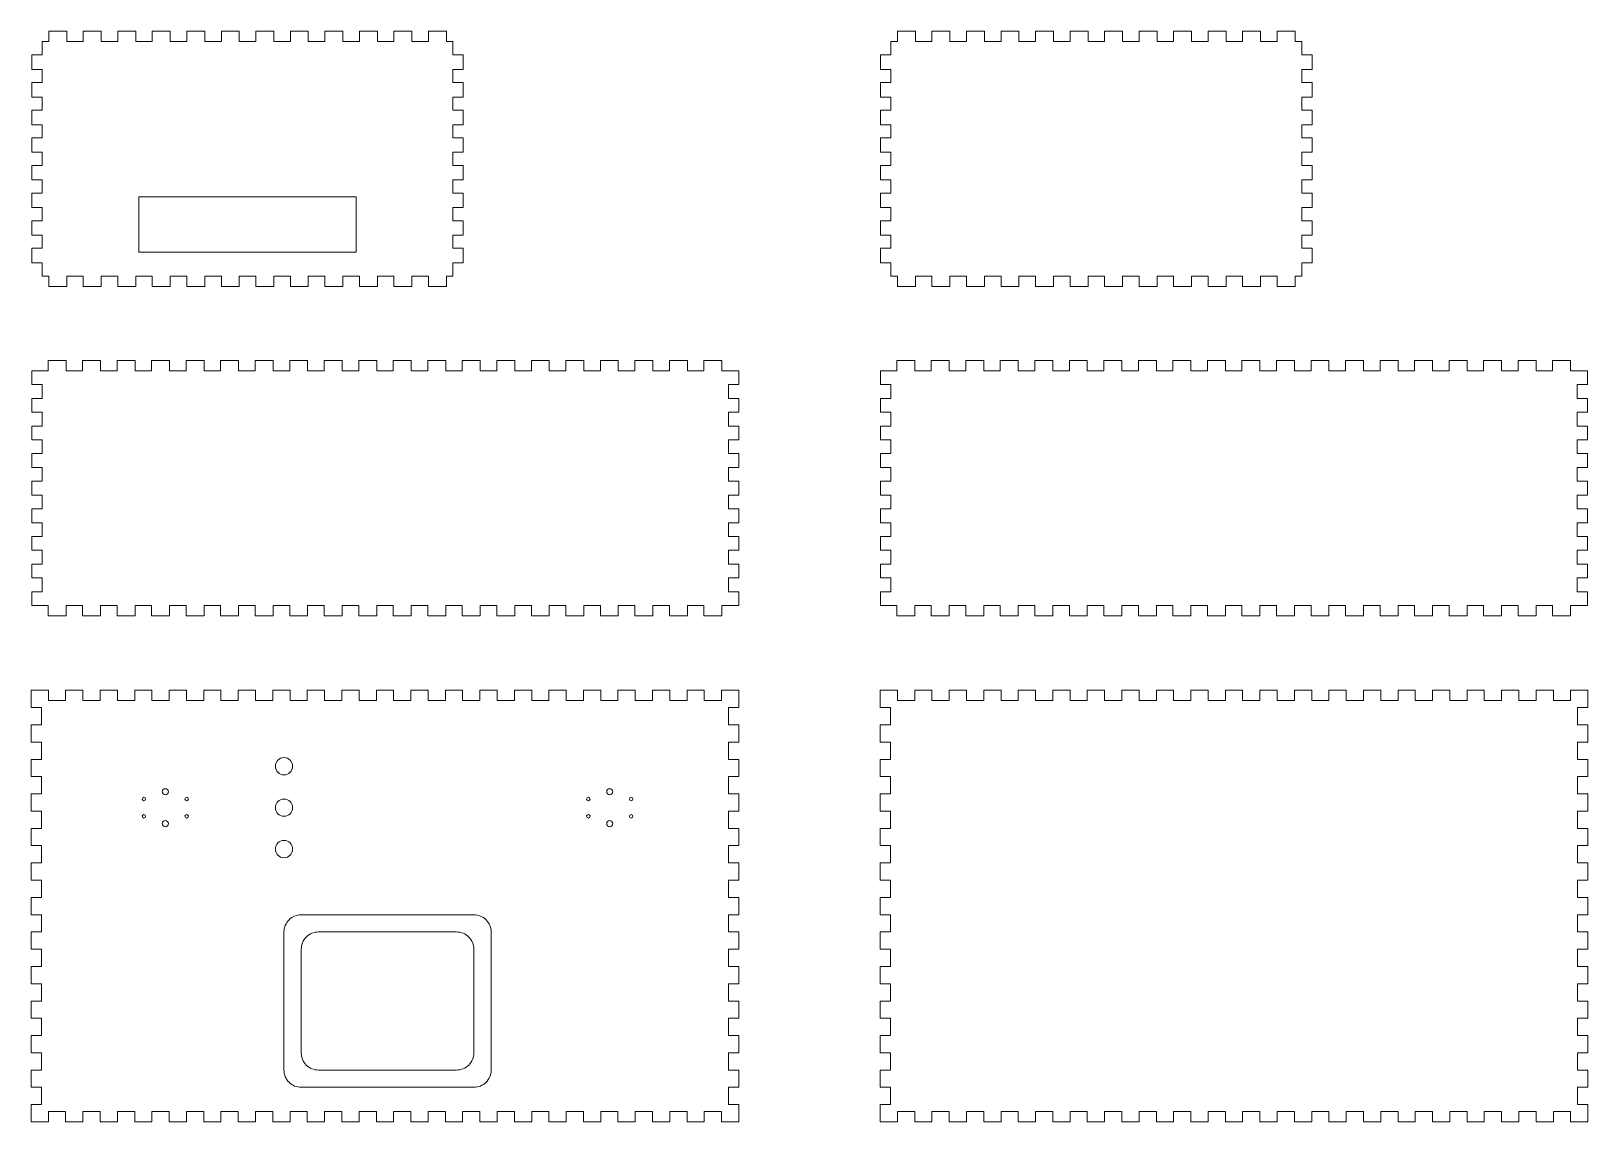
# Model space of a CAD drawing. Header units: millimetres. Extents: x 10 to 461, y 19 to 335.
import ezdxf

# ---------------------------------------------------------------- set-up
doc = ezdxf.new("R2010")
doc.units = ezdxf.units.MM
doc.header["$MEASUREMENT"] = 0
doc.layers.get('0').update_dxf_attribs({"linetype": 'CONTINUOUS', "lineweight": 0})

msp = doc.modelspace()

# ---------------------------------------------------------------- linework, layer by layer
for p, q in [((15.1, 331.67), (15.1, 334.67)), ((15.1, 334.67), (20.3, 334.67)), ((20.3, 334.67), (20.3, 331.67)), ((25.1, 331.67), (25.1, 334.67)), ((25.1, 334.67), (30.3, 334.67)), ((30.3, 334.67), (30.3, 331.67)), ((35.1, 331.67), (35.1, 334.67)), ((35.1, 334.67), (40.3, 334.67)), ((40.3, 334.67), (40.3, 331.67)), ((45.1, 331.67), (45.1, 334.67)), ((45.1, 334.67), (50.3, 334.67)), ((50.3, 334.67), (50.3, 331.67)), ((55.1, 331.67), (55.1, 334.67)), ((55.1, 334.67), (60.3, 334.67)), ((60.3, 334.67), (60.3, 331.67)), ((65.1, 331.67), (65.1, 334.67)), ((65.1, 334.67), (70.3, 334.67)), ((70.3, 334.67), (70.3, 331.67)), ((75.1, 331.67), (75.1, 334.67)), ((75.1, 334.67), (80.3, 334.67)), ((80.3, 334.67), (80.3, 331.67)), ((85.1, 331.67), (85.1, 334.67)), ((85.1, 334.67), (90.3, 334.67)), ((90.3, 334.67), (90.3, 331.67)), ((95.1, 331.67), (95.1, 334.67)), ((95.1, 334.67), (100.3, 334.67)), ((100.3, 334.67), (100.3, 331.67)), ((105.1, 331.67), (105.1, 334.67)), ((105.1, 334.67), (110.3, 334.67)), ((110.3, 334.67), (110.3, 331.67)), ((115.1, 331.67), (115.1, 334.67)), ((115.1, 334.67), (120.3, 334.67)), ((120.3, 334.67), (120.3, 331.67)), ((125.1, 331.67), (125.1, 334.67)), ((125.1, 334.67), (130.3, 334.67)), ((130.3, 331.67), (130.3, 334.67)), ((260.96, 334.67), (266.16, 334.67)), ((260.96, 331.67), (260.96, 334.67)), ((266.16, 334.67), (266.16, 331.67)), ((270.96, 331.67), (270.96, 334.67)), ((270.96, 334.67), (276.16, 334.67)), ((276.16, 334.67), (276.16, 331.67)), ((280.96, 331.67), (280.96, 334.67)), ((280.96, 334.67), (286.16, 334.67)), ((286.16, 334.67), (286.16, 331.67)), ((290.96, 331.67), (290.96, 334.67)), ((290.96, 334.67), (296.16, 334.67)), ((296.16, 334.67), (296.16, 331.67)), ((300.96, 331.67), (300.96, 334.67)), ((300.96, 334.67), (306.16, 334.67)), ((306.16, 334.67), (306.16, 331.67)), ((310.96, 331.67), (310.96, 334.67)), ((310.96, 334.67), (316.16, 334.67)), ((316.16, 334.67), (316.16, 331.67)), ((320.96, 331.67), (320.96, 334.67)), ((320.96, 334.67), (326.16, 334.67)), ((326.16, 334.67), (326.16, 331.67)), ((330.96, 331.67), (330.96, 334.67)), ((330.96, 334.67), (336.16, 334.67)), ((336.16, 334.67), (336.16, 331.67)), ((340.96, 331.67), (340.96, 334.67)), ((340.96, 334.67), (346.16, 334.67)), ((346.16, 334.67), (346.16, 331.67)), ((350.96, 331.67), (350.96, 334.67)), ((350.96, 334.67), (356.16, 334.67)), ((356.16, 334.67), (356.16, 331.67)), ((360.96, 331.67), (360.96, 334.67)), ((360.96, 334.67), (366.16, 334.67)), ((366.16, 334.67), (366.16, 331.67)), ((370.96, 331.67), (370.96, 334.67)), ((370.96, 334.67), (376.16, 334.67)), ((376.16, 334.67), (376.16, 331.67)), ((13.2, 327.77), (13.2, 331.67)), ((13.2, 331.67), (15.1, 331.67)), ((20.3, 331.67), (25.1, 331.67)), ((30.3, 331.67), (35.1, 331.67)), ((40.3, 331.67), (45.1, 331.67)), ((50.3, 331.67), (55.1, 331.67)), ((60.3, 331.67), (65.1, 331.67)), ((70.3, 331.67), (75.1, 331.67)), ((80.3, 331.67), (85.1, 331.67)), ((90.3, 331.67), (95.1, 331.67)), ((100.3, 331.67), (105.1, 331.67)), ((110.3, 331.67), (115.1, 331.67)), ((120.3, 331.67), (125.1, 331.67)), ((132.2, 331.67), (130.3, 331.67)), ((132.2, 327.77), (132.2, 331.67)), ((259.06, 327.77), (259.06, 331.67)), ((259.06, 331.67), (260.96, 331.67)), ((266.16, 331.67), (270.96, 331.67)), ((276.16, 331.67), (280.96, 331.67)), ((286.16, 331.67), (290.96, 331.67)), ((296.16, 331.67), (300.96, 331.67)), ((306.16, 331.67), (310.96, 331.67)), ((316.16, 331.67), (320.96, 331.67)), ((326.16, 331.67), (330.96, 331.67)), ((336.16, 331.67), (340.96, 331.67)), ((346.16, 331.67), (350.96, 331.67)), ((356.16, 331.67), (360.96, 331.67)), ((366.16, 331.67), (370.96, 331.67)), ((378.06, 331.67), (376.16, 331.67)), ((378.06, 327.77), (378.06, 331.67)), ((10.2, 323.57), (10.2, 327.77)), ((10.2, 327.77), (13.2, 327.77)), ((135.2, 327.77), (132.2, 327.77)), ((135.2, 323.57), (135.2, 327.77)), ((256.06, 323.57), (256.06, 327.77)), ((256.06, 327.77), (259.06, 327.77)), ((381.06, 327.77), (378.06, 327.77)), ((381.06, 323.57), (381.06, 327.77)), ((13.2, 323.57), (10.2, 323.57)), ((13.2, 319.77), (13.2, 323.57)), ((132.2, 319.77), (132.2, 323.57)), ((132.2, 323.57), (135.2, 323.57)), ((256.06, 323.57), (259.06, 323.57)), ((259.06, 323.57), (259.06, 319.77)), ((381.06, 323.57), (378.06, 323.57)), ((378.06, 323.57), (378.06, 319.77)), ((10.2, 315.57), (10.2, 319.77)), ((10.2, 319.77), (13.2, 319.77)), ((135.2, 319.77), (132.2, 319.77)), ((135.2, 315.57), (135.2, 319.77)), ((259.06, 319.77), (256.06, 319.77)), ((256.06, 319.77), (256.06, 315.57)), ((378.06, 319.77), (381.06, 319.77)), ((381.06, 319.77), (381.06, 315.57)), ((13.2, 315.57), (10.2, 315.57)), ((10.2, 307.57), (10.2, 311.77)), ((10.2, 311.77), (13.2, 311.77)), ((13.2, 311.77), (13.2, 315.57)), ((132.2, 311.77), (132.2, 315.57)), ((132.2, 315.57), (135.2, 315.57)), ((135.2, 311.77), (132.2, 311.77)), ((135.2, 307.57), (135.2, 311.77)), ((256.06, 315.57), (259.06, 315.57)), ((259.06, 311.77), (256.06, 311.77)), ((256.06, 311.77), (256.06, 307.57)), ((259.06, 315.57), (259.06, 311.77)), ((381.06, 315.57), (378.06, 315.57)), ((378.06, 315.57), (378.06, 311.77)), ((378.06, 311.77), (381.06, 311.77)), ((381.06, 311.77), (381.06, 307.57)), ((13.2, 307.57), (10.2, 307.57)), ((13.2, 303.77), (13.2, 307.57)), ((132.2, 303.77), (132.2, 307.57)), ((132.2, 307.57), (135.2, 307.57)), ((256.06, 307.57), (259.06, 307.57)), ((259.06, 307.57), (259.06, 303.77)), ((381.06, 307.57), (378.06, 307.57)), ((378.06, 307.57), (378.06, 303.77)), ((10.2, 299.57), (10.2, 303.77)), ((10.2, 303.77), (13.2, 303.77)), ((135.2, 303.77), (132.2, 303.77)), ((135.2, 299.57), (135.2, 303.77)), ((259.06, 303.77), (256.06, 303.77)), ((256.06, 303.77), (256.06, 299.57)), ((378.06, 303.77), (381.06, 303.77)), ((381.06, 303.77), (381.06, 299.57)), ((13.2, 299.57), (10.2, 299.57)), ((13.2, 295.77), (13.2, 299.57)), ((132.2, 295.77), (132.2, 299.57)), ((132.2, 299.57), (135.2, 299.57)), ((256.06, 299.57), (259.06, 299.57)), ((259.06, 299.57), (259.06, 295.77)), ((381.06, 299.57), (378.06, 299.57)), ((378.06, 299.57), (378.06, 295.77)), ((10.2, 291.57), (10.2, 295.77)), ((10.2, 295.77), (13.2, 295.77)), ((135.2, 295.77), (132.2, 295.77)), ((135.2, 291.57), (135.2, 295.77)), ((259.06, 295.77), (256.06, 295.77)), ((256.06, 295.77), (256.06, 291.57)), ((378.06, 295.77), (381.06, 295.77)), ((381.06, 295.77), (381.06, 291.57)), ((13.2, 291.57), (10.2, 291.57)), ((13.2, 287.77), (13.2, 291.57)), ((132.2, 287.77), (132.2, 291.57)), ((132.2, 291.57), (135.2, 291.57)), ((256.06, 291.57), (259.06, 291.57)), ((259.06, 291.57), (259.06, 287.77)), ((381.06, 291.57), (378.06, 291.57)), ((378.06, 291.57), (378.06, 287.77)), ((10.2, 283.57), (10.2, 287.77)), ((10.2, 287.77), (13.2, 287.77)), ((135.2, 287.77), (132.2, 287.77)), ((135.2, 283.57), (135.2, 287.77)), ((259.06, 287.77), (256.06, 287.77)), ((256.06, 287.77), (256.06, 283.57)), ((378.06, 287.77), (381.06, 287.77)), ((381.06, 287.77), (381.06, 283.57)), ((13.2, 283.57), (10.2, 283.57)), ((10.2, 275.57), (10.2, 279.77)), ((10.2, 279.77), (13.2, 279.77)), ((13.2, 279.77), (13.2, 283.57)), ((132.2, 279.77), (132.2, 283.57)), ((132.2, 283.57), (135.2, 283.57)), ((135.2, 279.77), (132.2, 279.77)), ((135.2, 275.57), (135.2, 279.77)), ((256.06, 283.57), (259.06, 283.57)), ((259.06, 279.77), (256.06, 279.77)), ((256.06, 279.77), (256.06, 275.57)), ((259.06, 283.57), (259.06, 279.77)), ((381.06, 283.57), (378.06, 283.57)), ((378.06, 283.57), (378.06, 279.77)), ((378.06, 279.77), (381.06, 279.77)), ((381.06, 279.77), (381.06, 275.57)), ((13.2, 275.57), (10.2, 275.57)), ((13.2, 271.77), (13.2, 275.57)), ((132.2, 271.77), (132.2, 275.57)), ((132.2, 275.57), (135.2, 275.57)), ((256.06, 275.57), (259.06, 275.57)), ((259.06, 275.57), (259.06, 271.77)), ((381.06, 275.57), (378.06, 275.57)), ((378.06, 275.57), (378.06, 271.77)), ((10.2, 271.77), (13.2, 271.77)), ((10.2, 271.77), (10.2, 267.57)), ((135.2, 271.77), (132.2, 271.77)), ((135.2, 271.77), (135.2, 267.57)), ((259.06, 271.77), (256.06, 271.77)), ((256.06, 271.77), (256.06, 267.57)), ((378.06, 271.77), (381.06, 271.77)), ((381.06, 271.77), (381.06, 267.57)), ((10.2, 267.57), (13.2, 267.57)), ((13.2, 267.57), (13.2, 263.67)), ((135.2, 267.57), (132.2, 267.57)), ((132.2, 267.57), (132.2, 263.67)), ((256.06, 267.57), (259.06, 267.57)), ((259.06, 267.57), (259.06, 263.67)), ((381.06, 267.57), (378.06, 267.57)), ((378.06, 267.57), (378.06, 263.67)), ((13.2, 263.67), (15.1, 263.67)), ((15.1, 260.67), (15.1, 263.67)), ((25.1, 263.67), (20.3, 263.67)), ((20.3, 263.67), (20.3, 260.67)), ((25.1, 260.67), (25.1, 263.67)), ((35.1, 263.67), (30.3, 263.67)), ((30.3, 263.67), (30.3, 260.67)), ((35.1, 260.67), (35.1, 263.67)), ((45.1, 263.67), (40.3, 263.67)), ((40.3, 263.67), (40.3, 260.67)), ((45.1, 260.67), (45.1, 263.67)), ((55.1, 263.67), (50.3, 263.67)), ((50.3, 263.67), (50.3, 260.67)), ((55.1, 260.67), (55.1, 263.67)), ((65.1, 263.67), (60.3, 263.67)), ((60.3, 263.67), (60.3, 260.67)), ((65.1, 260.67), (65.1, 263.67)), ((75.1, 263.67), (70.3, 263.67)), ((70.3, 263.67), (70.3, 260.67)), ((75.1, 260.67), (75.1, 263.67)), ((85.1, 263.67), (80.3, 263.67)), ((80.3, 263.67), (80.3, 260.67)), ((85.1, 260.67), (85.1, 263.67)), ((95.1, 263.67), (90.3, 263.67)), ((90.3, 263.67), (90.3, 260.67)), ((95.1, 260.67), (95.1, 263.67)), ((105.1, 263.67), (100.3, 263.67)), ((100.3, 263.67), (100.3, 260.67)), ((105.1, 260.67), (105.1, 263.67)), ((115.1, 263.67), (110.3, 263.67)), ((110.3, 263.67), (110.3, 260.67)), ((115.1, 260.67), (115.1, 263.67)), ((125.1, 263.67), (120.3, 263.67)), ((120.3, 263.67), (120.3, 260.67)), ((125.1, 260.67), (125.1, 263.67)), ((132.2, 263.67), (130.3, 263.67)), ((130.3, 263.67), (130.3, 260.67)), ((259.06, 263.67), (260.96, 263.67)), ((260.96, 263.67), (260.96, 260.67)), ((270.96, 263.67), (266.16, 263.67)), ((266.16, 263.67), (266.16, 260.67)), ((270.96, 260.67), (270.96, 263.67)), ((280.96, 263.67), (276.16, 263.67)), ((276.16, 263.67), (276.16, 260.67)), ((280.96, 260.67), (280.96, 263.67)), ((290.96, 263.67), (286.16, 263.67)), ((286.16, 263.67), (286.16, 260.67)), ((290.96, 260.67), (290.96, 263.67)), ((300.96, 263.67), (296.16, 263.67)), ((296.16, 263.67), (296.16, 260.67)), ((300.96, 260.67), (300.96, 263.67)), ((310.96, 263.67), (306.16, 263.67)), ((306.16, 263.67), (306.16, 260.67)), ((310.96, 260.67), (310.96, 263.67)), ((320.96, 263.67), (316.16, 263.67)), ((316.16, 263.67), (316.16, 260.67)), ((320.96, 260.67), (320.96, 263.67)), ((330.96, 263.67), (326.16, 263.67)), ((326.16, 263.67), (326.16, 260.67)), ((330.96, 260.67), (330.96, 263.67)), ((340.96, 263.67), (336.16, 263.67)), ((336.16, 263.67), (336.16, 260.67)), ((340.96, 260.67), (340.96, 263.67)), ((350.96, 263.67), (346.16, 263.67)), ((346.16, 263.67), (346.16, 260.67)), ((350.96, 260.67), (350.96, 263.67)), ((360.96, 263.67), (356.16, 263.67)), ((356.16, 263.67), (356.16, 260.67)), ((360.96, 260.67), (360.96, 263.67)), ((370.96, 263.67), (366.16, 263.67)), ((366.16, 263.67), (366.16, 260.67)), ((370.96, 260.67), (370.96, 263.67)), ((376.16, 263.67), (376.16, 260.67)), ((378.06, 263.67), (376.16, 263.67)), ((20.3, 260.67), (15.1, 260.67)), ((30.3, 260.67), (25.1, 260.67)), ((40.3, 260.67), (35.1, 260.67)), ((50.3, 260.67), (45.1, 260.67)), ((60.3, 260.67), (55.1, 260.67)), ((70.3, 260.67), (65.1, 260.67)), ((80.3, 260.67), (75.1, 260.67)), ((90.3, 260.67), (85.1, 260.67)), ((100.3, 260.67), (95.1, 260.67)), ((110.3, 260.67), (105.1, 260.67)), ((120.3, 260.67), (115.1, 260.67)), ((130.3, 260.67), (125.1, 260.67)), ((266.16, 260.67), (260.96, 260.67)), ((276.16, 260.67), (270.96, 260.67)), ((286.16, 260.67), (280.96, 260.67)), ((296.16, 260.67), (290.96, 260.67)), ((306.16, 260.67), (300.96, 260.67)), ((316.16, 260.67), (310.96, 260.67)), ((326.16, 260.67), (320.96, 260.67)), ((336.16, 260.67), (330.96, 260.67)), ((346.16, 260.67), (340.96, 260.67)), ((356.16, 260.67), (350.96, 260.67)), ((366.16, 260.67), (360.96, 260.67)), ((376.16, 260.67), (370.96, 260.67)), ((14.9, 236.3), (14.9, 239.3)), ((14.9, 239.3), (20.1, 239.3)), ((20.1, 239.3), (20.1, 236.3)), ((24.9, 236.3), (24.9, 239.3)), ((24.9, 239.3), (30.1, 239.3)), ((30.1, 239.3), (30.1, 236.3)), ((34.9, 236.3), (34.9, 239.3)), ((34.9, 239.3), (40.1, 239.3)), ((40.1, 239.3), (40.1, 236.3)), ((44.9, 236.3), (44.9, 239.3)), ((44.9, 239.3), (50.1, 239.3)), ((50.1, 239.3), (50.1, 236.3)), ((54.9, 236.3), (54.9, 239.3)), ((54.9, 239.3), (60.1, 239.3)), ((60.1, 239.3), (60.1, 236.3)), ((64.9, 236.3), (64.9, 239.3)), ((64.9, 239.3), (70.1, 239.3)), ((70.1, 239.3), (70.1, 236.3)), ((74.9, 236.3), (74.9, 239.3)), ((74.9, 239.3), (80.1, 239.3)), ((80.1, 239.3), (80.1, 236.3)), ((84.9, 236.3), (84.9, 239.3)), ((84.9, 239.3), (90.1, 239.3)), ((90.1, 239.3), (90.1, 236.3)), ((94.9, 236.3), (94.9, 239.3)), ((94.9, 239.3), (100.1, 239.3)), ((100.1, 239.3), (100.1, 236.3)), ((104.9, 236.3), (104.9, 239.3)), ((104.9, 239.3), (110.1, 239.3)), ((110.1, 239.3), (110.1, 236.3)), ((114.9, 236.3), (114.9, 239.3)), ((114.9, 239.3), (120.1, 239.3)), ((120.1, 239.3), (120.1, 236.3)), ((124.9, 236.3), (124.9, 239.3)), ((124.9, 239.3), (130.1, 239.3)), ((130.1, 239.3), (130.1, 236.3)), ((134.9, 236.3), (134.9, 239.3)), ((134.9, 239.3), (140.1, 239.3)), ((140.1, 239.3), (140.1, 236.3)), ((144.9, 236.3), (144.9, 239.3)), ((144.9, 239.3), (150.1, 239.3)), ((150.1, 239.3), (150.1, 236.3)), ((154.9, 236.3), (154.9, 239.3)), ((154.9, 239.3), (160.1, 239.3)), ((160.1, 239.3), (160.1, 236.3)), ((164.9, 236.3), (164.9, 239.3)), ((164.9, 239.3), (170.1, 239.3)), ((170.1, 239.3), (170.1, 236.3)), ((174.9, 236.3), (174.9, 239.3)), ((174.9, 239.3), (180.1, 239.3)), ((180.1, 239.3), (180.1, 236.3)), ((184.9, 236.3), (184.9, 239.3)), ((184.9, 239.3), (190.1, 239.3)), ((190.1, 239.3), (190.1, 236.3)), ((194.9, 236.3), (194.9, 239.3)), ((194.9, 239.3), (200.1, 239.3)), ((200.1, 239.3), (200.1, 236.3)), ((204.9, 236.3), (204.9, 239.3)), ((204.9, 239.3), (210.1, 239.3)), ((210.1, 239.3), (210.1, 236.3)), ((260.76, 236.3), (260.76, 239.3)), ((260.76, 239.3), (265.96, 239.3)), ((265.96, 239.3), (265.96, 236.3)), ((270.76, 236.3), (270.76, 239.3)), ((270.76, 239.3), (275.96, 239.3)), ((275.96, 239.3), (275.96, 236.3)), ((280.76, 236.3), (280.76, 239.3)), ((280.76, 239.3), (285.96, 239.3)), ((285.96, 239.3), (285.96, 236.3)), ((290.76, 236.3), (290.76, 239.3)), ((290.76, 239.3), (295.96, 239.3)), ((295.96, 239.3), (295.96, 236.3)), ((300.76, 236.3), (300.76, 239.3)), ((300.76, 239.3), (305.96, 239.3)), ((305.96, 239.3), (305.96, 236.3)), ((310.76, 236.3), (310.76, 239.3)), ((310.76, 239.3), (315.96, 239.3)), ((315.96, 239.3), (315.96, 236.3)), ((320.76, 236.3), (320.76, 239.3)), ((320.76, 239.3), (325.96, 239.3)), ((325.96, 239.3), (325.96, 236.3)), ((330.76, 236.3), (330.76, 239.3)), ((330.76, 239.3), (335.96, 239.3)), ((335.96, 239.3), (335.96, 236.3)), ((340.76, 236.3), (340.76, 239.3)), ((340.76, 239.3), (345.96, 239.3)), ((345.96, 239.3), (345.96, 236.3)), ((350.76, 236.3), (350.76, 239.3)), ((350.76, 239.3), (355.96, 239.3)), ((355.96, 239.3), (355.96, 236.3)), ((360.76, 236.3), (360.76, 239.3)), ((360.76, 239.3), (365.96, 239.3)), ((365.96, 239.3), (365.96, 236.3)), ((370.76, 236.3), (370.76, 239.3)), ((370.76, 239.3), (375.96, 239.3)), ((375.96, 239.3), (375.96, 236.3)), ((380.76, 236.3), (380.76, 239.3)), ((380.76, 239.3), (385.96, 239.3)), ((385.96, 239.3), (385.96, 236.3)), ((390.76, 236.3), (390.76, 239.3)), ((390.76, 239.3), (395.96, 239.3)), ((395.96, 239.3), (395.96, 236.3)), ((400.76, 236.3), (400.76, 239.3)), ((400.76, 239.3), (405.96, 239.3)), ((405.96, 239.3), (405.96, 236.3)), ((410.76, 236.3), (410.76, 239.3)), ((410.76, 239.3), (415.96, 239.3)), ((415.96, 239.3), (415.96, 236.3)), ((420.76, 236.3), (420.76, 239.3)), ((420.76, 239.3), (425.96, 239.3)), ((425.96, 239.3), (425.96, 236.3)), ((430.76, 236.3), (430.76, 239.3)), ((430.76, 239.3), (435.96, 239.3)), ((435.96, 239.3), (435.96, 236.3)), ((440.76, 236.3), (440.76, 239.3)), ((440.76, 239.3), (445.96, 239.3)), ((445.96, 239.3), (445.96, 236.3)), ((450.76, 236.3), (450.76, 239.3)), ((450.76, 239.3), (455.96, 239.3)), ((455.96, 239.3), (455.96, 236.3)), ((10.2, 236.3), (10.2, 232.3)), ((20.1, 236.3), (24.9, 236.3)), ((30.1, 236.3), (34.9, 236.3)), ((40.1, 236.3), (44.9, 236.3)), ((50.1, 236.3), (54.9, 236.3)), ((60.1, 236.3), (64.9, 236.3)), ((70.1, 236.3), (74.9, 236.3)), ((80.1, 236.3), (84.9, 236.3)), ((90.1, 236.3), (94.9, 236.3)), ((100.1, 236.3), (104.9, 236.3)), ((110.1, 236.3), (114.9, 236.3)), ((120.1, 236.3), (124.9, 236.3)), ((130.1, 236.3), (134.9, 236.3)), ((140.1, 236.3), (144.9, 236.3)), ((150.1, 236.3), (154.9, 236.3)), ((160.1, 236.3), (164.9, 236.3)), ((170.1, 236.3), (174.9, 236.3)), ((180.1, 236.3), (184.9, 236.3)), ((190.1, 236.3), (194.9, 236.3)), ((200.1, 236.3), (204.9, 236.3)), ((215, 236.3), (210.1, 236.3)), ((215, 236.3), (215, 232.3)), ((256.06, 236.3), (256.06, 232.3)), ((265.96, 236.3), (270.76, 236.3)), ((275.96, 236.3), (280.76, 236.3)), ((285.96, 236.3), (290.76, 236.3)), ((295.96, 236.3), (300.76, 236.3)), ((305.96, 236.3), (310.76, 236.3)), ((315.96, 236.3), (320.76, 236.3)), ((325.96, 236.3), (330.76, 236.3)), ((335.96, 236.3), (340.76, 236.3)), ((345.96, 236.3), (350.76, 236.3)), ((355.96, 236.3), (360.76, 236.3)), ((365.96, 236.3), (370.76, 236.3)), ((375.96, 236.3), (380.76, 236.3)), ((385.96, 236.3), (390.76, 236.3)), ((395.96, 236.3), (400.76, 236.3)), ((405.96, 236.3), (410.76, 236.3)), ((415.96, 236.3), (420.76, 236.3)), ((425.96, 236.3), (430.76, 236.3)), ((435.96, 236.3), (440.76, 236.3)), ((445.96, 236.3), (450.76, 236.3)), ((460.86, 236.3), (455.96, 236.3)), ((460.86, 236.3), (460.86, 232.3)), ((10.2, 232.3), (13.2, 232.3)), ((13.2, 232.3), (13.2, 228.3)), ((215, 232.3), (212, 232.3)), ((212, 232.3), (212, 228.3)), ((256.06, 232.3), (259.06, 232.3)), ((259.06, 232.3), (259.06, 228.3)), ((460.86, 232.3), (457.86, 232.3)), ((457.86, 232.3), (457.86, 228.3)), ((13.2, 228.3), (10.2, 228.3)), ((10.2, 228.3), (10.2, 224.3)), ((212, 228.3), (215, 228.3)), ((215, 228.3), (215, 224.3)), ((259.06, 228.3), (256.06, 228.3)), ((256.06, 228.3), (256.06, 224.3)), ((457.86, 228.3), (460.86, 228.3)), ((460.86, 228.3), (460.86, 224.3)), ((10.2, 224.3), (13.2, 224.3)), ((13.2, 224.3), (13.2, 220.3)), ((215, 224.3), (212, 224.3)), ((212, 224.3), (212, 220.3)), ((256.06, 224.3), (259.06, 224.3)), ((259.06, 224.3), (259.06, 220.3)), ((460.86, 224.3), (457.86, 224.3)), ((457.86, 224.3), (457.86, 220.3)), ((13.2, 220.3), (10.2, 220.3)), ((10.2, 220.3), (10.2, 216.3)), ((212, 220.3), (215, 220.3)), ((215, 220.3), (215, 216.3)), ((259.06, 220.3), (256.06, 220.3)), ((256.06, 220.3), (256.06, 216.3)), ((457.86, 220.3), (460.86, 220.3)), ((460.86, 220.3), (460.86, 216.3)), ((10.2, 216.3), (13.2, 216.3)), ((13.2, 212.3), (10.2, 212.3)), ((10.2, 212.3), (10.2, 208.3)), ((13.2, 216.3), (13.2, 212.3)), ((215, 216.3), (212, 216.3)), ((212, 216.3), (212, 212.3)), ((212, 212.3), (215, 212.3)), ((215, 212.3), (215, 208.3)), ((256.06, 216.3), (259.06, 216.3)), ((259.06, 212.3), (256.06, 212.3)), ((256.06, 212.3), (256.06, 208.3)), ((259.06, 216.3), (259.06, 212.3)), ((460.86, 216.3), (457.86, 216.3)), ((457.86, 216.3), (457.86, 212.3)), ((457.86, 212.3), (460.86, 212.3)), ((460.86, 212.3), (460.86, 208.3)), ((10.2, 208.3), (13.2, 208.3)), ((13.2, 208.3), (13.2, 204.3)), ((215, 208.3), (212, 208.3)), ((212, 208.3), (212, 204.3)), ((256.06, 208.3), (259.06, 208.3)), ((259.06, 208.3), (259.06, 204.3)), ((460.86, 208.3), (457.86, 208.3)), ((457.86, 208.3), (457.86, 204.3)), ((13.2, 204.3), (10.2, 204.3)), ((10.2, 204.3), (10.2, 200.3)), ((212, 204.3), (215, 204.3)), ((215, 204.3), (215, 200.3)), ((259.06, 204.3), (256.06, 204.3)), ((256.06, 204.3), (256.06, 200.3)), ((457.86, 204.3), (460.86, 204.3)), ((460.86, 204.3), (460.86, 200.3)), ((10.2, 200.3), (13.2, 200.3)), ((13.2, 200.3), (13.2, 196.3)), ((215, 200.3), (212, 200.3)), ((212, 200.3), (212, 196.3)), ((256.06, 200.3), (259.06, 200.3)), ((259.06, 200.3), (259.06, 196.3)), ((460.86, 200.3), (457.86, 200.3)), ((457.86, 200.3), (457.86, 196.3)), ((13.2, 196.3), (10.2, 196.3)), ((10.2, 196.3), (10.2, 192.3)), ((212, 196.3), (215, 196.3)), ((215, 196.3), (215, 192.3)), ((259.06, 196.3), (256.06, 196.3)), ((256.06, 196.3), (256.06, 192.3)), ((457.86, 196.3), (460.86, 196.3)), ((460.86, 196.3), (460.86, 192.3)), ((10.2, 192.3), (13.2, 192.3)), ((13.2, 192.3), (13.2, 188.3)), ((215, 192.3), (212, 192.3)), ((212, 192.3), (212, 188.3)), ((256.06, 192.3), (259.06, 192.3)), ((259.06, 192.3), (259.06, 188.3)), ((460.86, 192.3), (457.86, 192.3)), ((457.86, 192.3), (457.86, 188.3)), ((13.2, 188.3), (10.2, 188.3)), ((10.2, 188.3), (10.2, 184.3)), ((212, 188.3), (215, 188.3)), ((215, 188.3), (215, 184.3)), ((259.06, 188.3), (256.06, 188.3)), ((256.06, 188.3), (256.06, 184.3)), ((457.86, 188.3), (460.86, 188.3)), ((460.86, 188.3), (460.86, 184.3)), ((10.2, 184.3), (13.2, 184.3)), ((13.2, 184.3), (13.2, 180.3)), ((215, 184.3), (212, 184.3)), ((212, 184.3), (212, 180.3)), ((256.06, 184.3), (259.06, 184.3)), ((259.06, 184.3), (259.06, 180.3)), ((460.86, 184.3), (457.86, 184.3)), ((457.86, 184.3), (457.86, 180.3)), ((13.2, 180.3), (10.2, 180.3)), ((10.2, 180.3), (10.2, 176.3)), ((10.2, 176.3), (13.2, 176.3)), ((13.2, 176.3), (13.2, 172.3)), ((212, 180.3), (215, 180.3)), ((215, 176.3), (212, 176.3)), ((212, 176.3), (212, 172.3)), ((215, 180.3), (215, 176.3)), ((259.06, 180.3), (256.06, 180.3)), ((256.06, 180.3), (256.06, 176.3)), ((256.06, 176.3), (259.06, 176.3)), ((259.06, 176.3), (259.06, 172.3)), ((457.86, 180.3), (460.86, 180.3)), ((460.86, 176.3), (457.86, 176.3)), ((457.86, 176.3), (457.86, 172.3)), ((460.86, 180.3), (460.86, 176.3)), ((13.2, 172.3), (10.2, 172.3)), ((10.2, 172.3), (10.2, 168.3)), ((212, 172.3), (215, 172.3)), ((215, 172.3), (215, 168.3)), ((259.06, 172.3), (256.06, 172.3)), ((256.06, 172.3), (256.06, 168.3)), ((457.86, 172.3), (460.86, 172.3)), ((460.86, 172.3), (460.86, 168.3)), ((14.9, 165.3), (14.9, 168.3)), ((24.9, 168.3), (20.1, 168.3)), ((20.1, 168.3), (20.1, 165.3)), ((24.9, 165.3), (24.9, 168.3)), ((34.9, 168.3), (30.1, 168.3)), ((30.1, 168.3), (30.1, 165.3)), ((34.9, 165.3), (34.9, 168.3)), ((44.9, 168.3), (40.1, 168.3)), ((40.1, 168.3), (40.1, 165.3)), ((44.9, 165.3), (44.9, 168.3)), ((54.9, 168.3), (50.1, 168.3)), ((50.1, 168.3), (50.1, 165.3)), ((54.9, 165.3), (54.9, 168.3)), ((64.9, 168.3), (60.1, 168.3)), ((60.1, 168.3), (60.1, 165.3)), ((64.9, 165.3), (64.9, 168.3)), ((74.9, 168.3), (70.1, 168.3)), ((70.1, 168.3), (70.1, 165.3)), ((74.9, 165.3), (74.9, 168.3)), ((84.9, 168.3), (80.1, 168.3)), ((80.1, 168.3), (80.1, 165.3)), ((84.9, 165.3), (84.9, 168.3)), ((94.9, 168.3), (90.1, 168.3)), ((90.1, 168.3), (90.1, 165.3)), ((94.9, 165.3), (94.9, 168.3)), ((104.9, 168.3), (100.1, 168.3)), ((100.1, 168.3), (100.1, 165.3)), ((104.9, 165.3), (104.9, 168.3)), ((114.9, 168.3), (110.1, 168.3)), ((110.1, 168.3), (110.1, 165.3)), ((114.9, 165.3), (114.9, 168.3)), ((120.1, 168.3), (120.1, 165.3)), ((120.1, 168.3), (124.9, 168.3)), ((124.9, 165.3), (124.9, 168.3)), ((134.9, 168.3), (130.1, 168.3)), ((130.1, 168.3), (130.1, 165.3)), ((134.9, 165.3), (134.9, 168.3)), ((144.9, 168.3), (140.1, 168.3)), ((140.1, 168.3), (140.1, 165.3)), ((144.9, 165.3), (144.9, 168.3)), ((154.9, 168.3), (150.1, 168.3)), ((150.1, 168.3), (150.1, 165.3)), ((154.9, 165.3), (154.9, 168.3)), ((164.9, 168.3), (160.1, 168.3)), ((160.1, 168.3), (160.1, 165.3)), ((164.9, 165.3), (164.9, 168.3)), ((174.9, 168.3), (170.1, 168.3)), ((170.1, 168.3), (170.1, 165.3)), ((174.9, 165.3), (174.9, 168.3)), ((184.9, 168.3), (180.1, 168.3)), ((180.1, 168.3), (180.1, 165.3)), ((184.9, 165.3), (184.9, 168.3)), ((194.9, 168.3), (190.1, 168.3)), ((190.1, 168.3), (190.1, 165.3)), ((194.9, 165.3), (194.9, 168.3)), ((204.9, 168.3), (200.1, 168.3)), ((200.1, 168.3), (200.1, 165.3)), ((204.9, 165.3), (204.9, 168.3)), ((210.1, 168.3), (210.1, 165.3)), ((210.1, 168.3), (215, 168.3)), ((260.76, 165.3), (260.76, 168.3)), ((270.76, 168.3), (265.96, 168.3)), ((265.96, 168.3), (265.96, 165.3)), ((270.76, 165.3), (270.76, 168.3)), ((280.76, 168.3), (275.96, 168.3)), ((275.96, 168.3), (275.96, 165.3)), ((280.76, 165.3), (280.76, 168.3)), ((290.76, 168.3), (285.96, 168.3)), ((285.96, 168.3), (285.96, 165.3)), ((290.76, 165.3), (290.76, 168.3)), ((300.76, 168.3), (295.96, 168.3)), ((295.96, 168.3), (295.96, 165.3)), ((300.76, 165.3), (300.76, 168.3)), ((310.76, 168.3), (305.96, 168.3)), ((305.96, 168.3), (305.96, 165.3)), ((310.76, 165.3), (310.76, 168.3)), ((320.76, 168.3), (315.96, 168.3)), ((315.96, 168.3), (315.96, 165.3)), ((320.76, 165.3), (320.76, 168.3)), ((330.76, 168.3), (325.96, 168.3)), ((325.96, 168.3), (325.96, 165.3)), ((330.76, 165.3), (330.76, 168.3)), ((340.76, 168.3), (335.96, 168.3)), ((335.96, 168.3), (335.96, 165.3)), ((340.76, 165.3), (340.76, 168.3)), ((350.76, 168.3), (345.96, 168.3)), ((345.96, 168.3), (345.96, 165.3)), ((350.76, 165.3), (350.76, 168.3)), ((360.76, 168.3), (355.96, 168.3)), ((355.96, 168.3), (355.96, 165.3)), ((360.76, 165.3), (360.76, 168.3)), ((365.96, 168.3), (365.96, 165.3)), ((365.96, 168.3), (370.76, 168.3)), ((370.76, 165.3), (370.76, 168.3)), ((380.76, 168.3), (375.96, 168.3)), ((375.96, 168.3), (375.96, 165.3)), ((380.76, 165.3), (380.76, 168.3)), ((390.76, 168.3), (385.96, 168.3)), ((385.96, 168.3), (385.96, 165.3)), ((390.76, 165.3), (390.76, 168.3)), ((400.76, 168.3), (395.96, 168.3)), ((395.96, 168.3), (395.96, 165.3)), ((400.76, 165.3), (400.76, 168.3)), ((410.76, 168.3), (405.96, 168.3)), ((405.96, 168.3), (405.96, 165.3)), ((410.76, 165.3), (410.76, 168.3)), ((420.76, 168.3), (415.96, 168.3)), ((415.96, 168.3), (415.96, 165.3)), ((420.76, 165.3), (420.76, 168.3)), ((430.76, 168.3), (425.96, 168.3)), ((425.96, 168.3), (425.96, 165.3)), ((430.76, 165.3), (430.76, 168.3)), ((440.76, 168.3), (435.96, 168.3)), ((435.96, 168.3), (435.96, 165.3)), ((440.76, 165.3), (440.76, 168.3)), ((450.76, 168.3), (445.96, 168.3)), ((445.96, 168.3), (445.96, 165.3)), ((450.76, 165.3), (450.76, 168.3)), ((455.96, 168.3), (455.96, 165.3)), ((455.96, 168.3), (460.86, 168.3)), ((20.1, 165.3), (14.9, 165.3)), ((30.1, 165.3), (24.9, 165.3)), ((40.1, 165.3), (34.9, 165.3)), ((50.1, 165.3), (44.9, 165.3)), ((60.1, 165.3), (54.9, 165.3)), ((70.1, 165.3), (64.9, 165.3)), ((80.1, 165.3), (74.9, 165.3)), ((90.1, 165.3), (84.9, 165.3)), ((100.1, 165.3), (94.9, 165.3)), ((110.1, 165.3), (104.9, 165.3)), ((120.1, 165.3), (114.9, 165.3)), ((130.1, 165.3), (124.9, 165.3)), ((140.1, 165.3), (134.9, 165.3)), ((150.1, 165.3), (144.9, 165.3)), ((160.1, 165.3), (154.9, 165.3)), ((170.1, 165.3), (164.9, 165.3)), ((180.1, 165.3), (174.9, 165.3)), ((190.1, 165.3), (184.9, 165.3)), ((200.1, 165.3), (194.9, 165.3)), ((210.1, 165.3), (204.9, 165.3)), ((265.96, 165.3), (260.76, 165.3)), ((275.96, 165.3), (270.76, 165.3)), ((285.96, 165.3), (280.76, 165.3)), ((295.96, 165.3), (290.76, 165.3)), ((305.96, 165.3), (300.76, 165.3)), ((315.96, 165.3), (310.76, 165.3)), ((325.96, 165.3), (320.76, 165.3)), ((335.96, 165.3), (330.76, 165.3)), ((345.96, 165.3), (340.76, 165.3)), ((355.96, 165.3), (350.76, 165.3)), ((365.96, 165.3), (360.76, 165.3)), ((375.96, 165.3), (370.76, 165.3)), ((385.96, 165.3), (380.76, 165.3)), ((395.96, 165.3), (390.76, 165.3)), ((405.96, 165.3), (400.76, 165.3)), ((415.96, 165.3), (410.76, 165.3)), ((425.96, 165.3), (420.76, 165.3)), ((435.96, 165.3), (430.76, 165.3)), ((445.96, 165.3), (440.76, 165.3)), ((455.96, 165.3), (450.76, 165.3)), ((10, 138.75), (10, 143.75)), ((10, 143.75), (15, 143.75)), ((15, 143.75), (15, 140.75)), ((15, 140.75), (20, 140.75)), ((20, 140.75), (20, 143.75)), ((20, 143.75), (25, 143.75)), ((25, 143.75), (25, 140.75)), ((25, 140.75), (30, 140.75)), ((30, 140.75), (30, 143.75)), ((30, 143.75), (35, 143.75)), ((35, 143.75), (35, 140.75)), ((35, 140.75), (40, 140.75)), ((40, 140.75), (40, 143.75)), ((40, 143.75), (45, 143.75)), ((45, 143.75), (45, 140.75)), ((45, 140.75), (50, 140.75)), ((50, 140.75), (50, 143.75)), ((50, 143.75), (55, 143.75)), ((55, 143.75), (55, 140.75)), ((55, 140.75), (60, 140.75)), ((60, 140.75), (60, 143.75)), ((60, 143.75), (65, 143.75)), ((65, 143.75), (65, 140.75)), ((65, 140.75), (70, 140.75)), ((70, 140.75), (70, 143.75)), ((70, 143.75), (75, 143.75)), ((75, 143.75), (75, 140.75)), ((75, 140.75), (80, 140.75)), ((80, 140.75), (80, 143.75)), ((80, 143.75), (85, 143.75)), ((85, 143.75), (85, 140.75)), ((85, 140.75), (90, 140.75)), ((90, 140.75), (90, 143.75)), ((90, 143.75), (95, 143.75)), ((95, 143.75), (95, 140.75)), ((95, 140.75), (100, 140.75)), ((100, 140.75), (100, 143.75)), ((100, 143.75), (105, 143.75)), ((105, 143.75), (105, 140.75)), ((105, 140.75), (110, 140.75)), ((110, 140.75), (110, 143.75)), ((110, 143.75), (115, 143.75)), ((115, 143.75), (115, 140.75)), ((115, 140.75), (120, 140.75)), ((120, 140.75), (120, 143.75)), ((120, 143.75), (125, 143.75)), ((125, 143.75), (125, 140.75)), ((125, 140.75), (130, 140.75)), ((130, 140.75), (130, 143.75)), ((130, 143.75), (135, 143.75)), ((135, 143.75), (135, 140.75)), ((135, 140.75), (140, 140.75)), ((140, 140.75), (140, 143.75)), ((140, 143.75), (145, 143.75)), ((145, 143.75), (145, 140.75)), ((145, 140.75), (150, 140.75)), ((150, 140.75), (150, 143.75)), ((150, 143.75), (155, 143.75)), ((155, 143.75), (155, 140.75)), ((155, 140.75), (160, 140.75)), ((160, 140.75), (160, 143.75)), ((160, 143.75), (165, 143.75)), ((165, 143.75), (165, 140.75)), ((165, 140.75), (170, 140.75)), ((170, 140.75), (170, 143.75)), ((170, 143.75), (175, 143.75)), ((175, 143.75), (175, 140.75)), ((175, 140.75), (180, 140.75)), ((180, 140.75), (180, 143.75)), ((180, 143.75), (185, 143.75)), ((185, 143.75), (185, 140.75)), ((185, 140.75), (190, 140.75)), ((190, 140.75), (190, 143.75)), ((190, 143.75), (195, 143.75)), ((195, 143.75), (195, 140.75)), ((195, 140.75), (200, 140.75)), ((200, 140.75), (200, 143.75)), ((200, 143.75), (205, 143.75)), ((205, 143.75), (205, 140.75)), ((205, 140.75), (210, 140.75)), ((210, 140.75), (210, 143.75)), ((210, 143.75), (215, 143.75)), ((215, 138.75), (215, 143.75)), ((255.96, 138.75), (255.96, 143.75)), ((255.96, 143.75), (260.96, 143.75)), ((260.96, 143.75), (260.96, 140.75)), ((260.96, 140.75), (265.96, 140.75)), ((265.96, 140.75), (265.96, 143.75)), ((265.96, 143.75), (270.96, 143.75)), ((270.96, 143.75), (270.96, 140.75)), ((270.96, 140.75), (275.96, 140.75)), ((275.96, 140.75), (275.96, 143.75)), ((275.96, 143.75), (280.96, 143.75)), ((280.96, 143.75), (280.96, 140.75)), ((280.96, 140.75), (285.96, 140.75)), ((285.96, 140.75), (285.96, 143.75)), ((285.96, 143.75), (290.96, 143.75)), ((290.96, 143.75), (290.96, 140.75)), ((290.96, 140.75), (295.96, 140.75)), ((295.96, 140.75), (295.96, 143.75)), ((295.96, 143.75), (300.96, 143.75)), ((300.96, 143.75), (300.96, 140.75)), ((300.96, 140.75), (305.96, 140.75)), ((305.96, 140.75), (305.96, 143.75)), ((305.96, 143.75), (310.96, 143.75)), ((310.96, 143.75), (310.96, 140.75)), ((310.96, 140.75), (315.96, 140.75)), ((315.96, 140.75), (315.96, 143.75)), ((315.96, 143.75), (320.96, 143.75)), ((320.96, 143.75), (320.96, 140.75)), ((320.96, 140.75), (325.96, 140.75)), ((325.96, 140.75), (325.96, 143.75)), ((325.96, 143.75), (330.96, 143.75)), ((330.96, 143.75), (330.96, 140.75)), ((330.96, 140.75), (335.96, 140.75)), ((335.96, 140.75), (335.96, 143.75)), ((335.96, 143.75), (340.96, 143.75)), ((340.96, 143.75), (340.96, 140.75)), ((340.96, 140.75), (345.96, 140.75)), ((345.96, 140.75), (345.96, 143.75)), ((345.96, 143.75), (350.96, 143.75)), ((350.96, 143.75), (350.96, 140.75)), ((350.96, 140.75), (355.96, 140.75)), ((355.96, 140.75), (355.96, 143.75)), ((355.96, 143.75), (360.96, 143.75)), ((360.96, 143.75), (360.96, 140.75)), ((360.96, 140.75), (365.96, 140.75)), ((365.96, 140.75), (365.96, 143.75)), ((365.96, 143.75), (370.96, 143.75)), ((370.96, 143.75), (370.96, 140.75)), ((370.96, 140.75), (375.96, 140.75)), ((375.96, 140.75), (375.96, 143.75)), ((375.96, 143.75), (380.96, 143.75)), ((380.96, 143.75), (380.96, 140.75)), ((380.96, 140.75), (385.96, 140.75)), ((385.96, 140.75), (385.96, 143.75)), ((385.96, 143.75), (390.96, 143.75)), ((390.96, 143.75), (390.96, 140.75)), ((390.96, 140.75), (395.96, 140.75)), ((395.96, 140.75), (395.96, 143.75)), ((395.96, 143.75), (400.96, 143.75)), ((400.96, 143.75), (400.96, 140.75)), ((400.96, 140.75), (405.96, 140.75)), ((405.96, 140.75), (405.96, 143.75)), ((405.96, 143.75), (410.96, 143.75)), ((410.96, 143.75), (410.96, 140.75)), ((410.96, 140.75), (415.96, 140.75)), ((415.96, 140.75), (415.96, 143.75)), ((415.96, 143.75), (420.96, 143.75)), ((420.96, 143.75), (420.96, 140.75)), ((420.96, 140.75), (425.96, 140.75)), ((425.96, 140.75), (425.96, 143.75)), ((425.96, 143.75), (430.96, 143.75)), ((430.96, 143.75), (430.96, 140.75)), ((430.96, 140.75), (435.96, 140.75)), ((435.96, 140.75), (435.96, 143.75)), ((435.96, 143.75), (440.96, 143.75)), ((440.96, 143.75), (440.96, 140.75)), ((440.96, 140.75), (445.96, 140.75)), ((445.96, 140.75), (445.96, 143.75)), ((445.96, 143.75), (450.96, 143.75)), ((450.96, 143.75), (450.96, 140.75)), ((450.96, 140.75), (455.96, 140.75)), ((455.96, 140.75), (455.96, 143.75)), ((455.96, 143.75), (460.96, 143.75)), ((460.96, 138.75), (460.96, 143.75)), ((13, 138.75), (10, 138.75)), ((13, 133.75), (13, 138.75)), ((212, 133.75), (212, 138.75)), ((212, 138.75), (215, 138.75)), ((258.96, 138.75), (255.96, 138.75)), ((258.96, 133.75), (258.96, 138.75)), ((457.96, 133.75), (457.96, 138.75)), ((457.96, 138.75), (460.96, 138.75)), ((10, 128.75), (10, 133.75)), ((10, 133.75), (13, 133.75)), ((215, 133.75), (212, 133.75)), ((215, 128.75), (215, 133.75)), ((255.96, 128.75), (255.96, 133.75)), ((255.96, 133.75), (258.96, 133.75)), ((460.96, 133.75), (457.96, 133.75)), ((460.96, 128.75), (460.96, 133.75)), ((13, 128.75), (10, 128.75)), ((13, 123.75), (13, 128.75)), ((212, 123.75), (212, 128.75)), ((212, 128.75), (215, 128.75)), ((258.96, 128.75), (255.96, 128.75)), ((258.96, 123.75), (258.96, 128.75)), ((457.96, 123.75), (457.96, 128.75)), ((457.96, 128.75), (460.96, 128.75)), ((10, 118.75), (10, 123.75)), ((10, 123.75), (13, 123.75)), ((215, 123.75), (212, 123.75)), ((215, 118.75), (215, 123.75)), ((255.96, 118.75), (255.96, 123.75)), ((255.96, 123.75), (258.96, 123.75)), ((460.96, 123.75), (457.96, 123.75)), ((460.96, 118.75), (460.96, 123.75)), ((13, 118.75), (10, 118.75)), ((13, 113.75), (13, 118.75)), ((212, 113.75), (212, 118.75)), ((212, 118.75), (215, 118.75)), ((258.96, 118.75), (255.96, 118.75)), ((258.96, 113.75), (258.96, 118.75)), ((457.96, 113.75), (457.96, 118.75)), ((457.96, 118.75), (460.96, 118.75)), ((10, 108.75), (10, 113.75)), ((10, 113.75), (13, 113.75)), ((215, 113.75), (212, 113.75)), ((215, 108.75), (215, 113.75)), ((255.96, 108.75), (255.96, 113.75)), ((255.96, 113.75), (258.96, 113.75)), ((460.96, 113.75), (457.96, 113.75)), ((460.96, 108.75), (460.96, 113.75)), ((13, 108.75), (10, 108.75)), ((13, 103.75), (13, 108.75)), ((212, 103.75), (212, 108.75)), ((212, 108.75), (215, 108.75)), ((258.96, 108.75), (255.96, 108.75)), ((258.96, 103.75), (258.96, 108.75)), ((457.96, 103.75), (457.96, 108.75)), ((457.96, 108.75), (460.96, 108.75)), ((10, 98.75), (10, 103.75)), ((10, 103.75), (13, 103.75)), ((215, 103.75), (212, 103.75)), ((215, 98.75), (215, 103.75)), ((255.96, 98.75), (255.96, 103.75)), ((255.96, 103.75), (258.96, 103.75)), ((460.96, 103.75), (457.96, 103.75)), ((460.96, 98.75), (460.96, 103.75)), ((13, 98.75), (10, 98.75)), ((13, 93.75), (13, 98.75)), ((212, 93.75), (212, 98.75)), ((212, 98.75), (215, 98.75)), ((258.96, 98.75), (255.96, 98.75)), ((258.96, 93.75), (258.96, 98.75)), ((457.96, 93.75), (457.96, 98.75)), ((457.96, 98.75), (460.96, 98.75)), ((10, 88.75), (10, 93.75)), ((10, 93.75), (13, 93.75)), ((215, 93.75), (212, 93.75)), ((215, 88.75), (215, 93.75)), ((255.96, 88.75), (255.96, 93.75)), ((255.96, 93.75), (258.96, 93.75)), ((460.96, 93.75), (457.96, 93.75)), ((460.96, 88.75), (460.96, 93.75)), ((13, 88.75), (10, 88.75)), ((13, 83.75), (13, 88.75)), ((212, 83.75), (212, 88.75)), ((212, 88.75), (215, 88.75)), ((258.96, 88.75), (255.96, 88.75)), ((258.96, 83.75), (258.96, 88.75)), ((457.96, 83.75), (457.96, 88.75)), ((457.96, 88.75), (460.96, 88.75)), ((10, 78.75), (10, 83.75)), ((10, 83.75), (13, 83.75)), ((215, 83.75), (212, 83.75)), ((215, 78.75), (215, 83.75)), ((255.96, 78.75), (255.96, 83.75)), ((255.96, 83.75), (258.96, 83.75)), ((460.96, 83.75), (457.96, 83.75)), ((460.96, 78.75), (460.96, 83.75)), ((13, 78.75), (10, 78.75)), ((13, 73.75), (13, 78.75)), ((212, 73.75), (212, 78.75)), ((212, 78.75), (215, 78.75)), ((258.96, 78.75), (255.96, 78.75)), ((258.96, 73.75), (258.96, 78.75)), ((457.96, 73.75), (457.96, 78.75)), ((457.96, 78.75), (460.96, 78.75)), ((10, 68.75), (10, 73.75)), ((10, 73.75), (13, 73.75)), ((215, 73.75), (212, 73.75)), ((215, 68.75), (215, 73.75)), ((255.96, 68.75), (255.96, 73.75)), ((255.96, 73.75), (258.96, 73.75)), ((460.96, 73.75), (457.96, 73.75)), ((460.96, 68.75), (460.96, 73.75)), ((13, 68.75), (10, 68.75)), ((13, 63.75), (13, 68.75)), ((212, 63.75), (212, 68.75)), ((212, 68.75), (215, 68.75)), ((258.96, 68.75), (255.96, 68.75)), ((258.96, 63.75), (258.96, 68.75)), ((457.96, 63.75), (457.96, 68.75)), ((457.96, 68.75), (460.96, 68.75)), ((10, 58.75), (10, 63.75)), ((10, 63.75), (13, 63.75)), ((215, 63.75), (212, 63.75)), ((215, 58.75), (215, 63.75)), ((255.96, 58.75), (255.96, 63.75)), ((255.96, 63.75), (258.96, 63.75)), ((460.96, 63.75), (457.96, 63.75)), ((460.96, 58.75), (460.96, 63.75)), ((13, 58.75), (10, 58.75)), ((13, 53.75), (13, 58.75)), ((212, 53.75), (212, 58.75)), ((212, 58.75), (215, 58.75)), ((258.96, 58.75), (255.96, 58.75)), ((258.96, 53.75), (258.96, 58.75)), ((457.96, 53.75), (457.96, 58.75)), ((457.96, 58.75), (460.96, 58.75)), ((10, 48.75), (10, 53.75)), ((10, 53.75), (13, 53.75)), ((215, 53.75), (212, 53.75)), ((215, 48.75), (215, 53.75)), ((255.96, 48.75), (255.96, 53.75)), ((255.96, 53.75), (258.96, 53.75)), ((460.96, 53.75), (457.96, 53.75)), ((460.96, 48.75), (460.96, 53.75)), ((13, 48.75), (10, 48.75)), ((13, 43.75), (13, 48.75)), ((212, 43.75), (212, 48.75)), ((212, 48.75), (215, 48.75)), ((258.96, 48.75), (255.96, 48.75)), ((258.96, 43.75), (258.96, 48.75)), ((457.96, 43.75), (457.96, 48.75)), ((457.96, 48.75), (460.96, 48.75)), ((10, 38.75), (10, 43.75)), ((10, 43.75), (13, 43.75)), ((215, 43.75), (212, 43.75)), ((215, 38.75), (215, 43.75)), ((255.96, 38.75), (255.96, 43.75)), ((255.96, 43.75), (258.96, 43.75)), ((460.96, 43.75), (457.96, 43.75)), ((460.96, 38.75), (460.96, 43.75)), ((13, 38.75), (10, 38.75)), ((13, 33.75), (13, 38.75)), ((212, 33.75), (212, 38.75)), ((212, 38.75), (215, 38.75)), ((258.96, 38.75), (255.96, 38.75)), ((258.96, 33.75), (258.96, 38.75)), ((457.96, 33.75), (457.96, 38.75)), ((457.96, 38.75), (460.96, 38.75)), ((10, 28.75), (10, 33.75)), ((10, 33.75), (13, 33.75)), ((215, 33.75), (212, 33.75)), ((215, 28.75), (215, 33.75)), ((255.96, 28.75), (255.96, 33.75)), ((255.96, 33.75), (258.96, 33.75)), ((460.96, 33.75), (457.96, 33.75)), ((460.96, 28.75), (460.96, 33.75)), ((13, 28.75), (10, 28.75)), ((13, 23.75), (13, 28.75)), ((212, 23.75), (212, 28.75)), ((212, 28.75), (215, 28.75)), ((258.96, 28.75), (255.96, 28.75)), ((258.96, 23.75), (258.96, 28.75)), ((457.96, 23.75), (457.96, 28.75)), ((457.96, 28.75), (460.96, 28.75)), ((10, 18.75), (10, 23.75)), ((10, 23.75), (13, 23.75)), ((215, 23.75), (212, 23.75)), ((215, 18.75), (215, 23.75)), ((255.96, 18.75), (255.96, 23.75)), ((255.96, 23.75), (258.96, 23.75)), ((460.96, 23.75), (457.96, 23.75)), ((460.96, 18.75), (460.96, 23.75)), ((10, 18.75), (15, 18.75)), ((15, 18.75), (15, 21.75)), ((15, 21.75), (20, 21.75)), ((20, 21.75), (20, 18.75)), ((20, 18.75), (25, 18.75)), ((25, 18.75), (25, 21.75)), ((25, 21.75), (30, 21.75)), ((30, 21.75), (30, 18.75)), ((30, 18.75), (35, 18.75)), ((35, 18.75), (35, 21.75)), ((35, 21.75), (40, 21.75)), ((40, 21.75), (40, 18.75)), ((40, 18.75), (45, 18.75)), ((45, 18.75), (45, 21.75)), ((45, 21.75), (50, 21.75)), ((50, 21.75), (50, 18.75)), ((50, 18.75), (55, 18.75)), ((55, 18.75), (55, 21.75)), ((55, 21.75), (60, 21.75)), ((60, 21.75), (60, 18.75)), ((60, 18.75), (65, 18.75)), ((65, 18.75), (65, 21.75)), ((65, 21.75), (70, 21.75)), ((70, 21.75), (70, 18.75)), ((70, 18.75), (75, 18.75)), ((75, 18.75), (75, 21.75)), ((75, 21.75), (80, 21.75)), ((80, 21.75), (80, 18.75)), ((80, 18.75), (85, 18.75)), ((85, 18.75), (85, 21.75)), ((85, 21.75), (90, 21.75)), ((90, 21.75), (90, 18.75)), ((90, 18.75), (95, 18.75)), ((95, 18.75), (95, 21.75)), ((95, 21.75), (100, 21.75)), ((100, 21.75), (100, 18.75)), ((100, 18.75), (105, 18.75)), ((105, 18.75), (105, 21.75)), ((105, 21.75), (110, 21.75)), ((110, 21.75), (110, 18.75)), ((110, 18.75), (115, 18.75)), ((115, 18.75), (115, 21.75)), ((115, 21.75), (120, 21.75)), ((120, 21.75), (120, 18.75)), ((120, 18.75), (125, 18.75)), ((125, 18.75), (125, 21.75)), ((125, 21.75), (130, 21.75)), ((130, 21.75), (130, 18.75)), ((130, 18.75), (135, 18.75)), ((135, 18.75), (135, 21.75)), ((135, 21.75), (140, 21.75)), ((140, 21.75), (140, 18.75)), ((140, 18.75), (145, 18.75)), ((145, 18.75), (145, 21.75)), ((145, 21.75), (150, 21.75)), ((150, 21.75), (150, 18.75)), ((150, 18.75), (155, 18.75)), ((155, 18.75), (155, 21.75)), ((155, 21.75), (160, 21.75)), ((160, 21.75), (160, 18.75)), ((160, 18.75), (165, 18.75)), ((165, 18.75), (165, 21.75)), ((165, 21.75), (170, 21.75)), ((170, 21.75), (170, 18.75)), ((170, 18.75), (175, 18.75)), ((175, 18.75), (175, 21.75)), ((175, 21.75), (180, 21.75)), ((180, 21.75), (180, 18.75)), ((180, 18.75), (185, 18.75)), ((185, 18.75), (185, 21.75)), ((185, 21.75), (190, 21.75)), ((190, 21.75), (190, 18.75)), ((190, 18.75), (195, 18.75)), ((195, 18.75), (195, 21.75)), ((195, 21.75), (200, 21.75)), ((200, 21.75), (200, 18.75)), ((200, 18.75), (205, 18.75)), ((205, 18.75), (205, 21.75)), ((205, 21.75), (210, 21.75)), ((210, 21.75), (210, 18.75)), ((210, 18.75), (215, 18.75)), ((255.96, 18.75), (260.96, 18.75)), ((260.96, 18.75), (260.96, 21.75)), ((260.96, 21.75), (265.96, 21.75)), ((265.96, 21.75), (265.96, 18.75)), ((265.96, 18.75), (270.96, 18.75)), ((270.96, 18.75), (270.96, 21.75)), ((270.96, 21.75), (275.96, 21.75)), ((275.96, 21.75), (275.96, 18.75)), ((275.96, 18.75), (280.96, 18.75)), ((280.96, 18.75), (280.96, 21.75)), ((280.96, 21.75), (285.96, 21.75)), ((285.96, 21.75), (285.96, 18.75)), ((285.96, 18.75), (290.96, 18.75)), ((290.96, 18.75), (290.96, 21.75)), ((290.96, 21.75), (295.96, 21.75)), ((295.96, 21.75), (295.96, 18.75)), ((295.96, 18.75), (300.96, 18.75)), ((300.96, 18.75), (300.96, 21.75)), ((300.96, 21.75), (305.96, 21.75)), ((305.96, 21.75), (305.96, 18.75)), ((305.96, 18.75), (310.96, 18.75)), ((310.96, 18.75), (310.96, 21.75)), ((310.96, 21.75), (315.96, 21.75)), ((315.96, 21.75), (315.96, 18.75)), ((315.96, 18.75), (320.96, 18.75)), ((320.96, 18.75), (320.96, 21.75)), ((320.96, 21.75), (325.96, 21.75)), ((325.96, 21.75), (325.96, 18.75)), ((325.96, 18.75), (330.96, 18.75)), ((330.96, 18.75), (330.96, 21.75)), ((330.96, 21.75), (335.96, 21.75)), ((335.96, 21.75), (335.96, 18.75)), ((335.96, 18.75), (340.96, 18.75)), ((340.96, 18.75), (340.96, 21.75)), ((340.96, 21.75), (345.96, 21.75)), ((345.96, 21.75), (345.96, 18.75)), ((345.96, 18.75), (350.96, 18.75)), ((350.96, 18.75), (350.96, 21.75)), ((350.96, 21.75), (355.96, 21.75)), ((355.96, 21.75), (355.96, 18.75)), ((355.96, 18.75), (360.96, 18.75)), ((360.96, 18.75), (360.96, 21.75)), ((360.96, 21.75), (365.96, 21.75)), ((365.96, 21.75), (365.96, 18.75)), ((365.96, 18.75), (370.96, 18.75)), ((370.96, 18.75), (370.96, 21.75)), ((370.96, 21.75), (375.96, 21.75)), ((375.96, 21.75), (375.96, 18.75)), ((375.96, 18.75), (380.96, 18.75)), ((380.96, 18.75), (380.96, 21.75)), ((380.96, 21.75), (385.96, 21.75)), ((385.96, 21.75), (385.96, 18.75)), ((385.96, 18.75), (390.96, 18.75)), ((390.96, 18.75), (390.96, 21.75)), ((390.96, 21.75), (395.96, 21.75)), ((395.96, 21.75), (395.96, 18.75)), ((395.96, 18.75), (400.96, 18.75)), ((400.96, 18.75), (400.96, 21.75)), ((400.96, 21.75), (405.96, 21.75)), ((405.96, 21.75), (405.96, 18.75)), ((405.96, 18.75), (410.96, 18.75)), ((410.96, 18.75), (410.96, 21.75)), ((410.96, 21.75), (415.96, 21.75)), ((415.96, 21.75), (415.96, 18.75)), ((415.96, 18.75), (420.96, 18.75)), ((420.96, 18.75), (420.96, 21.75)), ((420.96, 21.75), (425.96, 21.75)), ((425.96, 21.75), (425.96, 18.75)), ((425.96, 18.75), (430.96, 18.75)), ((430.96, 18.75), (430.96, 21.75)), ((430.96, 21.75), (435.96, 21.75)), ((435.96, 21.75), (435.96, 18.75)), ((435.96, 18.75), (440.96, 18.75)), ((440.96, 18.75), (440.96, 21.75)), ((440.96, 21.75), (445.96, 21.75)), ((445.96, 21.75), (445.96, 18.75)), ((445.96, 18.75), (450.96, 18.75)), ((450.96, 18.75), (450.96, 21.75)), ((450.96, 21.75), (455.96, 21.75)), ((455.96, 21.75), (455.96, 18.75)), ((455.96, 18.75), (460.96, 18.75))]:
    msp.add_line(p, q)
at = {"linetype": 'Continuous'}
for p, q in [((14.9, 236.3), (10.2, 236.3)), ((260.76, 236.3), (256.06, 236.3)), ((14.9, 168.3), (10.2, 168.3)), ((260.76, 168.3), (256.06, 168.3))]:
    msp.add_line(p, q, dxfattribs=at)
msp.add_lwpolyline([(41.2, 270.67), (104.2, 270.67), (104.2, 286.67), (41.2, 286.67)], close=True, dxfattribs=at)
for points in [[(88.25, 28.75), (138.25, 28.75, 0.414214), (143.25, 33.75), (143.25, 73.75, 0.414214), (138.25, 78.75), (88.25, 78.75, 0.414214), (83.25, 73.75), (83.25, 33.75, 0.414214)], [(93.25, 33.75), (133.25, 33.75, 0.414214), (138.25, 38.75), (138.25, 68.75, 0.414214), (133.25, 73.75), (93.25, 73.75, 0.414214), (88.25, 68.75), (88.25, 38.75, 0.414214)]]:
    msp.add_lwpolyline(points, format="xyb", close=True, dxfattribs=at)
for centre, radius in [((83.25, 121.76), 2.5), ((42.67, 112.25), 0.5), ((48.87, 114.37), 0.875), ((55.07, 112.25), 0.5), ((171.42, 112.25), 0.5), ((177.62, 114.37), 0.875), ((183.82, 112.25), 0.5), ((83.25, 109.76), 2.5), ((42.67, 107.25), 0.5), ((48.87, 105.12), 0.875), ((55.07, 107.25), 0.5), ((171.42, 107.25), 0.5), ((177.62, 105.12), 0.875), ((183.82, 107.25), 0.5), ((83.25, 97.76), 2.5)]:
    msp.add_circle(centre, radius, dxfattribs=at)

doc.saveas('drawing.dxf')
